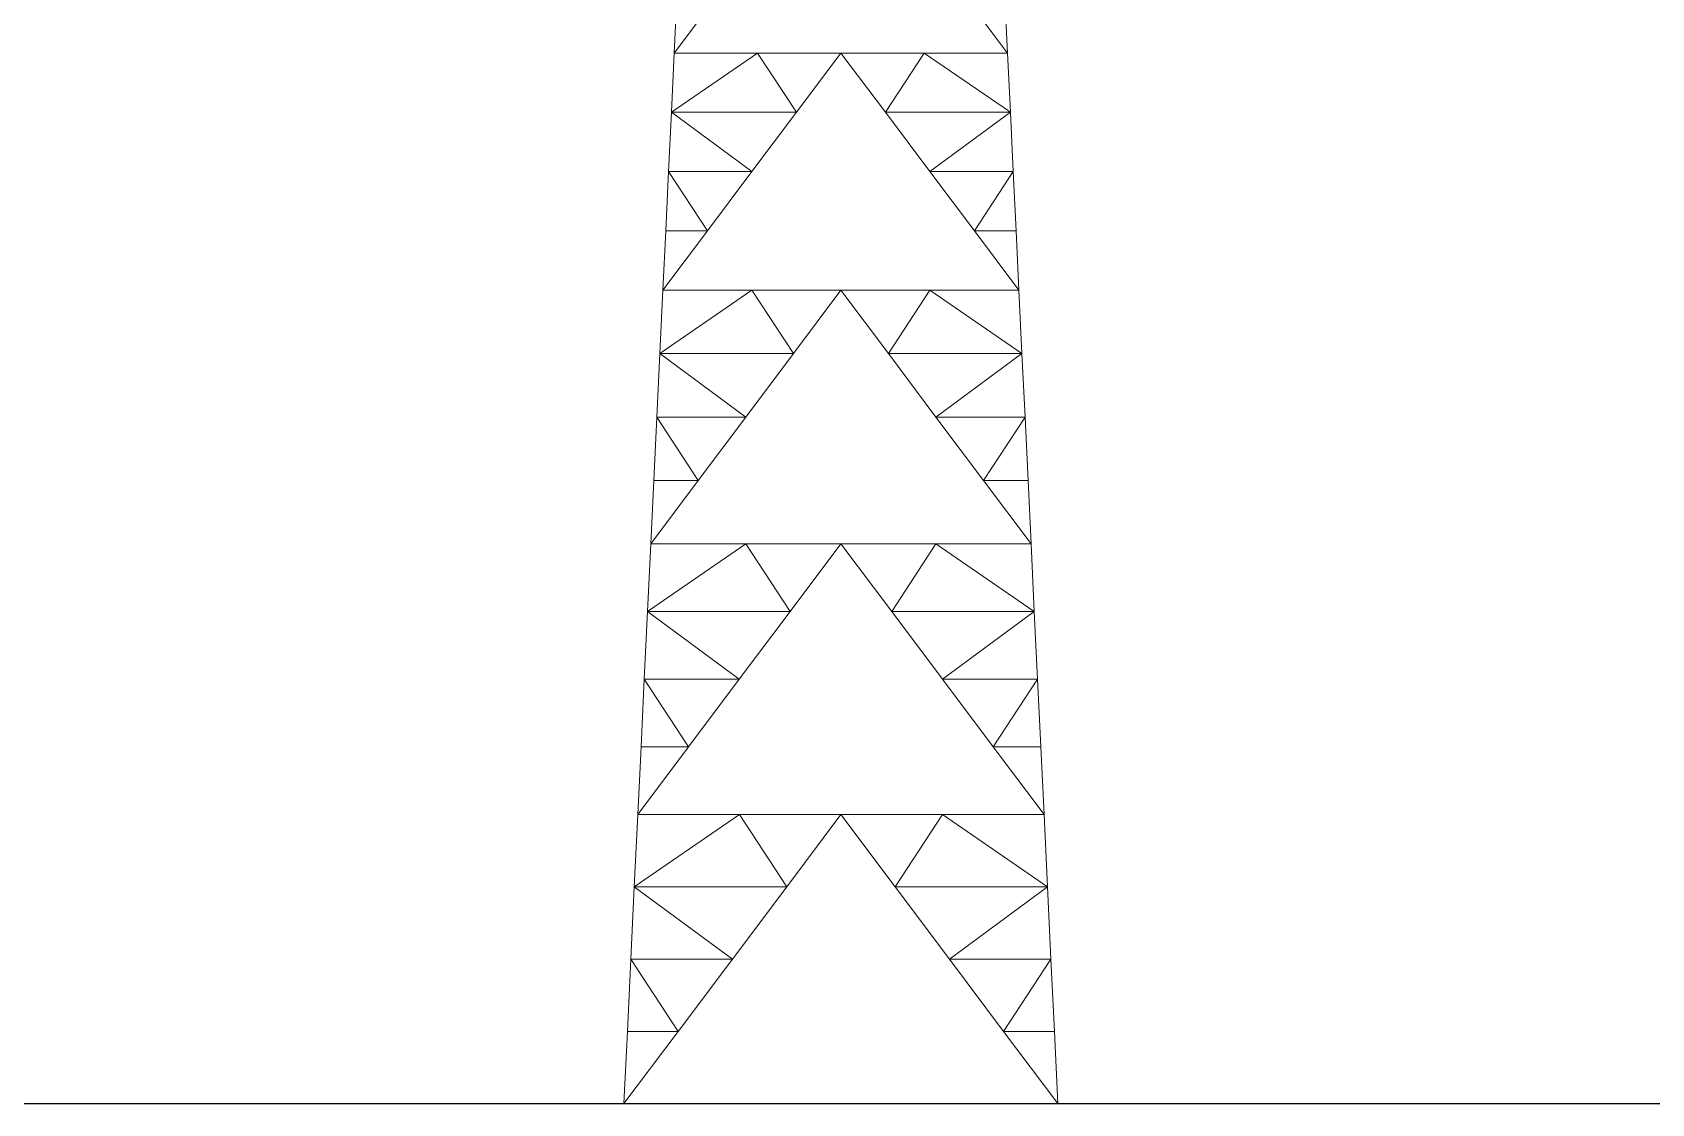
# Model space of a CAD drawing. Header units: millimetres. Extents: x 674 to 5889, y -153 to 3954.
# Drawn here: x 1833.1 to 1879.11, y 1335.33 to 1365.78 of the extents above; entities that cross this region are included whole.
import ezdxf

# ---------------------------------------------------------------- set-up
doc = ezdxf.new("R2010")
doc.units = ezdxf.units.MM
doc.layers.add('Towers', color=1, linetype='Continuous', lineweight=0)

msp = doc.modelspace()

# ---------------------------------------------------------------- linework, layer by layer
msp.add_line((1741.072, 1335.328), (2211.072, 1335.328))
at = {"layer": 'Towers'}
for p, q in [((1851.336, 1365.193), (1852.52, 1366.772)), ((1851.336, 1365.193), (1852.52, 1366.772)), ((1851.336, 1365.193), (1851.411, 1366.772)), ((1851.336, 1365.193), (1851.411, 1366.772)), ((1851.336, 1365.193), (1851.411, 1366.772)), ((1851.336, 1365.193), (1851.411, 1366.772)), ((1860.809, 1365.193), (1859.625, 1366.772)), ((1860.809, 1365.193), (1859.625, 1366.772)), ((1860.809, 1365.193), (1860.733, 1366.772)), ((1860.809, 1365.193), (1860.733, 1366.772)), ((1860.809, 1365.193), (1860.733, 1366.772)), ((1860.809, 1365.193), (1860.733, 1366.772)), ((1853.704, 1365.193), (1851.255, 1363.507)), ((1853.704, 1365.193), (1851.255, 1363.507)), ((1851.255, 1363.508), (1851.336, 1365.193)), ((1851.336, 1365.193), (1851.255, 1363.507)), ((1851.255, 1363.508), (1851.336, 1365.193)), ((1851.255, 1363.507), (1851.336, 1365.193)), ((1851.255, 1363.508), (1851.336, 1365.193)), ((1851.336, 1365.193), (1851.255, 1363.507)), ((1851.255, 1363.508), (1851.336, 1365.193)), ((1851.255, 1363.507), (1851.336, 1365.193)), ((1851.336, 1365.193), (1853.704, 1365.193)), ((1853.704, 1365.193), (1851.336, 1365.193)), ((1851.336, 1365.193), (1852.52, 1365.193)), ((1852.52, 1365.193), (1851.336, 1365.193)), ((1851.336, 1365.193), (1853.704, 1365.193)), ((1853.704, 1365.193), (1851.336, 1365.193)), ((1856.072, 1365.193), (1851.336, 1365.193)), ((1851.336, 1365.193), (1856.072, 1365.193)), ((1853.704, 1365.193), (1851.336, 1365.193)), ((1853.704, 1365.193), (1851.336, 1365.193)), ((1853.704, 1365.193), (1854.888, 1365.193)), ((1854.888, 1365.193), (1853.704, 1365.193)), ((1854.808, 1363.508), (1853.704, 1365.193)), ((1856.072, 1365.193), (1853.704, 1365.193)), ((1854.808, 1363.508), (1853.704, 1365.193)), ((1856.072, 1365.193), (1853.704, 1365.193)), ((1854.808, 1363.508), (1856.072, 1365.193)), ((1854.808, 1363.508), (1856.072, 1365.193)), ((1857.256, 1365.193), (1854.888, 1365.193)), ((1857.256, 1365.193), (1854.888, 1365.193)), ((1860.809, 1365.193), (1856.072, 1365.193)), ((1856.072, 1365.193), (1860.809, 1365.193)), ((1857.336, 1363.508), (1856.072, 1365.193)), ((1856.072, 1365.193), (1858.44, 1365.193)), ((1857.336, 1363.508), (1856.072, 1365.193)), ((1856.072, 1365.193), (1858.44, 1365.193)), ((1857.256, 1365.193), (1858.44, 1365.193)), ((1858.44, 1365.193), (1857.256, 1365.193)), ((1857.336, 1363.508), (1858.44, 1365.193)), ((1857.336, 1363.508), (1858.44, 1365.193)), ((1860.809, 1365.193), (1858.44, 1365.193)), ((1858.44, 1365.193), (1860.809, 1365.193)), ((1858.44, 1365.193), (1860.809, 1365.193)), ((1858.44, 1365.193), (1860.809, 1365.193)), ((1858.44, 1365.193), (1860.889, 1363.507)), ((1858.44, 1365.193), (1860.809, 1365.193)), ((1858.44, 1365.193), (1860.889, 1363.507)), ((1858.44, 1365.193), (1860.809, 1365.193)), ((1859.625, 1365.193), (1860.809, 1365.193)), ((1860.809, 1365.193), (1859.625, 1365.193)), ((1860.889, 1363.508), (1860.809, 1365.193)), ((1860.809, 1365.193), (1860.889, 1363.507)), ((1860.889, 1363.508), (1860.809, 1365.193)), ((1860.889, 1363.507), (1860.809, 1365.193)), ((1860.889, 1363.508), (1860.809, 1365.193)), ((1860.809, 1365.193), (1860.889, 1363.507)), ((1860.889, 1363.508), (1860.809, 1365.193)), ((1860.889, 1363.507), (1860.809, 1365.193)), ((1851.175, 1361.821), (1851.255, 1363.508)), ((1851.175, 1361.821), (1851.255, 1363.508)), ((1851.255, 1363.507), (1851.175, 1361.821)), ((1851.175, 1361.821), (1851.255, 1363.507)), ((1851.255, 1363.507), (1851.175, 1361.821)), ((1851.175, 1361.821), (1851.255, 1363.507)), ((1851.255, 1363.507), (1854.808, 1363.508)), ((1851.255, 1363.507), (1854.808, 1363.508)), ((1851.255, 1363.507), (1851.255, 1363.508)), ((1851.255, 1363.507), (1851.255, 1363.508)), ((1851.255, 1363.507), (1853.543, 1361.821)), ((1851.255, 1363.507), (1853.543, 1361.821)), ((1853.543, 1361.821), (1854.808, 1363.508)), ((1853.543, 1361.821), (1854.808, 1363.508)), ((1858.602, 1361.821), (1857.336, 1363.508)), ((1860.889, 1363.507), (1857.336, 1363.508)), ((1858.602, 1361.821), (1857.336, 1363.508)), ((1860.889, 1363.507), (1857.336, 1363.508)), ((1860.889, 1363.507), (1858.602, 1361.821)), ((1860.889, 1363.507), (1858.602, 1361.821)), ((1860.97, 1361.821), (1860.889, 1363.508)), ((1860.889, 1363.507), (1860.889, 1363.508)), ((1860.97, 1361.821), (1860.889, 1363.508)), ((1860.889, 1363.507), (1860.889, 1363.508)), ((1860.889, 1363.507), (1860.97, 1361.821)), ((1860.97, 1361.821), (1860.889, 1363.507)), ((1860.889, 1363.507), (1860.97, 1361.821)), ((1860.97, 1361.821), (1860.889, 1363.507)), ((1851.094, 1360.134), (1851.175, 1361.821)), ((1851.175, 1361.821), (1851.094, 1360.134)), ((1851.094, 1360.134), (1851.175, 1361.821)), ((1851.094, 1360.134), (1851.175, 1361.821)), ((1851.175, 1361.821), (1851.094, 1360.134)), ((1851.094, 1360.134), (1851.175, 1361.821)), ((1851.175, 1361.821), (1852.278, 1360.134)), ((1853.543, 1361.821), (1851.175, 1361.821)), ((1851.175, 1361.821), (1852.278, 1360.134)), ((1853.543, 1361.821), (1851.175, 1361.821)), ((1851.175, 1361.821), (1851.175, 1361.821)), ((1851.175, 1361.821), (1851.175, 1361.821)), ((1852.278, 1360.134), (1853.543, 1361.821)), ((1852.278, 1360.134), (1853.543, 1361.821)), ((1859.867, 1360.134), (1858.602, 1361.821)), ((1858.602, 1361.821), (1860.97, 1361.821)), ((1859.867, 1360.134), (1858.602, 1361.821)), ((1858.602, 1361.821), (1860.97, 1361.821)), ((1860.97, 1361.821), (1859.867, 1360.134)), ((1860.97, 1361.821), (1859.867, 1360.134)), ((1861.051, 1360.134), (1860.97, 1361.821)), ((1860.97, 1361.821), (1861.051, 1360.134)), ((1860.97, 1361.821), (1860.97, 1361.821)), ((1861.051, 1360.134), (1860.97, 1361.821)), ((1861.051, 1360.134), (1860.97, 1361.821)), ((1860.97, 1361.821), (1861.051, 1360.134)), ((1860.97, 1361.821), (1860.97, 1361.821)), ((1861.051, 1360.134), (1860.97, 1361.821)), ((1851.013, 1358.448), (1852.278, 1360.134)), ((1851.013, 1358.448), (1852.278, 1360.134)), ((1851.013, 1358.448), (1851.094, 1360.134)), ((1851.013, 1358.448), (1851.094, 1360.134)), ((1851.013, 1358.448), (1851.094, 1360.134)), ((1851.013, 1358.448), (1851.094, 1360.134)), ((1852.278, 1360.134), (1851.094, 1360.134)), ((1852.278, 1360.134), (1851.094, 1360.134)), ((1851.094, 1360.134), (1851.094, 1360.134)), ((1851.094, 1360.134), (1851.094, 1360.134)), ((1861.131, 1358.448), (1859.867, 1360.134)), ((1859.867, 1360.134), (1861.051, 1360.134)), ((1861.131, 1358.448), (1859.867, 1360.134)), ((1859.867, 1360.134), (1861.051, 1360.134)), ((1861.131, 1358.448), (1861.051, 1360.134)), ((1861.051, 1360.134), (1861.051, 1360.134)), ((1861.131, 1358.448), (1861.051, 1360.134)), ((1861.131, 1358.448), (1861.051, 1360.134)), ((1861.051, 1360.134), (1861.051, 1360.134)), ((1861.131, 1358.448), (1861.051, 1360.134)), ((1853.543, 1358.448), (1850.927, 1356.647)), ((1853.543, 1358.448), (1850.927, 1356.647)), ((1850.927, 1356.648), (1851.013, 1358.448)), ((1851.013, 1358.448), (1850.927, 1356.647)), ((1850.927, 1356.648), (1851.013, 1358.448)), ((1850.927, 1356.647), (1851.013, 1358.448)), ((1850.927, 1356.648), (1851.013, 1358.448)), ((1851.013, 1358.448), (1850.927, 1356.647)), ((1850.927, 1356.648), (1851.013, 1358.448)), ((1850.927, 1356.647), (1851.013, 1358.448)), ((1851.013, 1358.448), (1853.543, 1358.448)), ((1853.543, 1358.448), (1851.013, 1358.448)), ((1851.013, 1358.448), (1852.278, 1358.448)), ((1852.278, 1358.448), (1851.013, 1358.448)), ((1851.013, 1358.448), (1853.543, 1358.448)), ((1853.543, 1358.448), (1851.013, 1358.448)), ((1856.072, 1358.448), (1851.013, 1358.448)), ((1851.013, 1358.448), (1856.072, 1358.448)), ((1853.543, 1358.448), (1851.013, 1358.448)), ((1853.543, 1358.448), (1851.013, 1358.448)), ((1853.543, 1358.448), (1854.808, 1358.448)), ((1854.808, 1358.448), (1853.543, 1358.448)), ((1854.722, 1356.648), (1853.543, 1358.448)), ((1856.072, 1358.448), (1853.543, 1358.448)), ((1854.722, 1356.648), (1853.543, 1358.448)), ((1856.072, 1358.448), (1853.543, 1358.448)), ((1854.722, 1356.648), (1856.072, 1358.448)), ((1854.722, 1356.648), (1856.072, 1358.448)), ((1857.337, 1358.448), (1854.808, 1358.448)), ((1857.337, 1358.448), (1854.808, 1358.448)), ((1861.131, 1358.448), (1856.072, 1358.448)), ((1856.072, 1358.448), (1861.131, 1358.448)), ((1857.423, 1356.648), (1856.072, 1358.448)), ((1856.072, 1358.448), (1858.602, 1358.448)), ((1857.423, 1356.648), (1856.072, 1358.448)), ((1856.072, 1358.448), (1858.602, 1358.448)), ((1857.337, 1358.448), (1858.602, 1358.448)), ((1858.602, 1358.448), (1857.337, 1358.448)), ((1857.423, 1356.648), (1858.602, 1358.448)), ((1857.423, 1356.648), (1858.602, 1358.448)), ((1861.131, 1358.448), (1858.602, 1358.448)), ((1858.602, 1358.448), (1861.131, 1358.448)), ((1858.602, 1358.448), (1861.131, 1358.448)), ((1858.602, 1358.448), (1861.131, 1358.448)), ((1858.602, 1358.448), (1861.217, 1356.647)), ((1858.602, 1358.448), (1861.131, 1358.448)), ((1858.602, 1358.448), (1861.217, 1356.647)), ((1858.602, 1358.448), (1861.131, 1358.448)), ((1859.867, 1358.448), (1861.131, 1358.448)), ((1861.131, 1358.448), (1859.867, 1358.448)), ((1861.217, 1356.648), (1861.131, 1358.448)), ((1861.131, 1358.448), (1861.217, 1356.647)), ((1861.217, 1356.648), (1861.131, 1358.448)), ((1861.217, 1356.647), (1861.131, 1358.448)), ((1861.217, 1356.648), (1861.131, 1358.448)), ((1861.131, 1358.448), (1861.217, 1356.647)), ((1861.217, 1356.648), (1861.131, 1358.448)), ((1861.217, 1356.647), (1861.131, 1358.448)), ((1850.841, 1354.846), (1850.927, 1356.648)), ((1850.841, 1354.846), (1850.927, 1356.648)), ((1850.927, 1356.647), (1850.841, 1354.846)), ((1850.841, 1354.846), (1850.927, 1356.647)), ((1850.927, 1356.647), (1850.841, 1354.846)), ((1850.841, 1354.846), (1850.927, 1356.647)), ((1850.927, 1356.647), (1854.722, 1356.648)), ((1850.927, 1356.647), (1854.722, 1356.648)), ((1850.927, 1356.647), (1850.927, 1356.648)), ((1850.927, 1356.647), (1850.927, 1356.648)), ((1850.927, 1356.647), (1853.37, 1354.846)), ((1850.927, 1356.647), (1853.37, 1354.846)), ((1853.37, 1354.846), (1854.722, 1356.648)), ((1853.37, 1354.846), (1854.722, 1356.648)), ((1858.774, 1354.846), (1857.423, 1356.648)), ((1861.217, 1356.647), (1857.423, 1356.648)), ((1858.774, 1354.846), (1857.423, 1356.648)), ((1861.217, 1356.647), (1857.423, 1356.648)), ((1861.217, 1356.647), (1858.774, 1354.846)), ((1861.217, 1356.647), (1858.774, 1354.846)), ((1861.304, 1354.846), (1861.217, 1356.648)), ((1861.217, 1356.647), (1861.217, 1356.648)), ((1861.304, 1354.846), (1861.217, 1356.648)), ((1861.217, 1356.647), (1861.217, 1356.648)), ((1861.217, 1356.647), (1861.304, 1354.846)), ((1861.304, 1354.846), (1861.217, 1356.647)), ((1861.217, 1356.647), (1861.304, 1354.846)), ((1861.304, 1354.846), (1861.217, 1356.647)), ((1850.755, 1353.045), (1850.841, 1354.846)), ((1850.841, 1354.846), (1850.755, 1353.045)), ((1850.755, 1353.045), (1850.841, 1354.846)), ((1850.755, 1353.045), (1850.841, 1354.846)), ((1850.841, 1354.846), (1850.755, 1353.045)), ((1850.755, 1353.045), (1850.841, 1354.846)), ((1850.841, 1354.846), (1852.02, 1353.045)), ((1853.37, 1354.846), (1850.841, 1354.846)), ((1850.841, 1354.846), (1852.02, 1353.045)), ((1853.37, 1354.846), (1850.841, 1354.846)), ((1850.841, 1354.846), (1850.841, 1354.846)), ((1850.841, 1354.846), (1850.841, 1354.846)), ((1852.02, 1353.045), (1853.37, 1354.846)), ((1852.02, 1353.045), (1853.37, 1354.846)), ((1860.125, 1353.045), (1858.774, 1354.846)), ((1858.774, 1354.846), (1861.304, 1354.846)), ((1860.125, 1353.045), (1858.774, 1354.846)), ((1858.774, 1354.846), (1861.304, 1354.846)), ((1861.304, 1354.846), (1860.125, 1353.045)), ((1861.304, 1354.846), (1860.125, 1353.045)), ((1861.39, 1353.045), (1861.304, 1354.846)), ((1861.304, 1354.846), (1861.39, 1353.045)), ((1861.304, 1354.846), (1861.304, 1354.846)), ((1861.39, 1353.045), (1861.304, 1354.846)), ((1861.39, 1353.045), (1861.304, 1354.846)), ((1861.304, 1354.846), (1861.39, 1353.045)), ((1861.304, 1354.846), (1861.304, 1354.846)), ((1861.39, 1353.045), (1861.304, 1354.846)), ((1850.669, 1351.243), (1852.02, 1353.045)), ((1850.669, 1351.243), (1852.02, 1353.045)), ((1850.669, 1351.243), (1850.755, 1353.045)), ((1850.669, 1351.243), (1850.755, 1353.045)), ((1850.669, 1351.243), (1850.755, 1353.045)), ((1850.669, 1351.243), (1850.755, 1353.045)), ((1852.02, 1353.045), (1850.755, 1353.045)), ((1852.02, 1353.045), (1850.755, 1353.045)), ((1850.755, 1353.045), (1850.755, 1353.045)), ((1850.755, 1353.045), (1850.755, 1353.045)), ((1861.476, 1351.243), (1860.125, 1353.045)), ((1860.125, 1353.045), (1861.39, 1353.045)), ((1861.476, 1351.243), (1860.125, 1353.045)), ((1860.125, 1353.045), (1861.39, 1353.045)), ((1861.476, 1351.243), (1861.39, 1353.045)), ((1861.39, 1353.045), (1861.39, 1353.045)), ((1861.476, 1351.243), (1861.39, 1353.045)), ((1861.476, 1351.243), (1861.39, 1353.045)), ((1861.39, 1353.045), (1861.39, 1353.045)), ((1861.476, 1351.243), (1861.39, 1353.045)), ((1853.371, 1351.243), (1850.577, 1349.32)), ((1853.371, 1351.243), (1850.577, 1349.32)), ((1850.577, 1349.32), (1850.669, 1351.243)), ((1850.669, 1351.243), (1850.577, 1349.32)), ((1850.577, 1349.32), (1850.669, 1351.243)), ((1850.577, 1349.32), (1850.669, 1351.243)), ((1850.577, 1349.32), (1850.669, 1351.243)), ((1850.669, 1351.243), (1850.577, 1349.32)), ((1850.577, 1349.32), (1850.669, 1351.243)), ((1850.577, 1349.32), (1850.669, 1351.243)), ((1850.669, 1351.243), (1853.371, 1351.243)), ((1853.371, 1351.243), (1850.669, 1351.243)), ((1850.669, 1351.243), (1852.02, 1351.243)), ((1852.02, 1351.243), (1850.669, 1351.243)), ((1850.669, 1351.243), (1853.371, 1351.243)), ((1853.371, 1351.243), (1850.669, 1351.243)), ((1856.072, 1351.243), (1850.669, 1351.243)), ((1850.669, 1351.243), (1856.072, 1351.243)), ((1853.371, 1351.243), (1850.669, 1351.243)), ((1853.371, 1351.243), (1850.669, 1351.243)), ((1853.371, 1351.243), (1854.721, 1351.243)), ((1854.721, 1351.243), (1853.371, 1351.243)), ((1854.63, 1349.32), (1853.371, 1351.243)), ((1856.072, 1351.243), (1853.371, 1351.243)), ((1854.63, 1349.32), (1853.371, 1351.243)), ((1856.072, 1351.243), (1853.371, 1351.243)), ((1854.63, 1349.32), (1856.072, 1351.243)), ((1854.63, 1349.32), (1856.072, 1351.243)), ((1857.423, 1351.243), (1854.721, 1351.243)), ((1857.423, 1351.243), (1854.721, 1351.243)), ((1861.476, 1351.243), (1856.072, 1351.243)), ((1856.072, 1351.243), (1861.476, 1351.243)), ((1857.515, 1349.32), (1856.072, 1351.243)), ((1856.072, 1351.243), (1858.774, 1351.243)), ((1857.515, 1349.32), (1856.072, 1351.243)), ((1856.072, 1351.243), (1858.774, 1351.243)), ((1857.423, 1351.243), (1858.774, 1351.243)), ((1858.774, 1351.243), (1857.423, 1351.243)), ((1857.515, 1349.32), (1858.774, 1351.243)), ((1857.515, 1349.32), (1858.774, 1351.243)), ((1861.476, 1351.243), (1858.774, 1351.243)), ((1858.774, 1351.243), (1861.476, 1351.243)), ((1858.774, 1351.243), (1861.476, 1351.243)), ((1858.774, 1351.243), (1861.476, 1351.243)), ((1858.774, 1351.243), (1861.568, 1349.32)), ((1858.774, 1351.243), (1861.476, 1351.243)), ((1858.774, 1351.243), (1861.568, 1349.32)), ((1858.774, 1351.243), (1861.476, 1351.243)), ((1860.125, 1351.243), (1861.476, 1351.243)), ((1861.476, 1351.243), (1860.125, 1351.243)), ((1861.568, 1349.32), (1861.476, 1351.243)), ((1861.476, 1351.243), (1861.568, 1349.32)), ((1861.568, 1349.32), (1861.476, 1351.243)), ((1861.568, 1349.32), (1861.476, 1351.243)), ((1861.568, 1349.32), (1861.476, 1351.243)), ((1861.476, 1351.243), (1861.568, 1349.32)), ((1861.568, 1349.32), (1861.476, 1351.243)), ((1861.568, 1349.32), (1861.476, 1351.243)), ((1850.485, 1347.396), (1850.577, 1349.32)), ((1850.577, 1349.32), (1850.485, 1347.396)), ((1850.485, 1347.396), (1850.577, 1349.32)), ((1850.485, 1347.396), (1850.577, 1349.32)), ((1850.577, 1349.32), (1850.485, 1347.396)), ((1850.485, 1347.396), (1850.577, 1349.32)), ((1850.577, 1349.32), (1853.186, 1347.396)), ((1850.577, 1349.32), (1854.63, 1349.32)), ((1850.577, 1349.32), (1853.186, 1347.396)), ((1850.577, 1349.32), (1854.63, 1349.32)), ((1850.577, 1349.32), (1850.577, 1349.32)), ((1850.577, 1349.32), (1850.577, 1349.32)), ((1853.186, 1347.396), (1854.63, 1349.32)), ((1853.186, 1347.396), (1854.63, 1349.32)), ((1858.958, 1347.396), (1857.515, 1349.32)), ((1861.568, 1349.32), (1857.515, 1349.32)), ((1858.958, 1347.396), (1857.515, 1349.32)), ((1861.568, 1349.32), (1857.515, 1349.32)), ((1861.568, 1349.32), (1858.958, 1347.396)), ((1861.568, 1349.32), (1858.958, 1347.396)), ((1861.66, 1347.396), (1861.568, 1349.32)), ((1861.568, 1349.32), (1861.66, 1347.396)), ((1861.568, 1349.32), (1861.568, 1349.32)), ((1861.66, 1347.396), (1861.568, 1349.32)), ((1861.66, 1347.396), (1861.568, 1349.32)), ((1861.568, 1349.32), (1861.66, 1347.396)), ((1861.568, 1349.32), (1861.568, 1349.32)), ((1861.66, 1347.396), (1861.568, 1349.32)), ((1850.393, 1345.472), (1850.485, 1347.396)), ((1850.485, 1347.396), (1850.393, 1345.472)), ((1850.393, 1345.472), (1850.485, 1347.396)), ((1850.393, 1345.472), (1850.485, 1347.396)), ((1850.485, 1347.396), (1850.393, 1345.472)), ((1850.393, 1345.472), (1850.485, 1347.396)), ((1850.485, 1347.396), (1851.744, 1345.472)), ((1853.186, 1347.396), (1850.485, 1347.396)), ((1850.485, 1347.396), (1851.744, 1345.472)), ((1853.186, 1347.396), (1850.485, 1347.396)), ((1850.485, 1347.396), (1850.485, 1347.396)), ((1850.485, 1347.396), (1850.485, 1347.396)), ((1851.744, 1345.472), (1853.186, 1347.396)), ((1851.744, 1345.472), (1853.186, 1347.396)), ((1860.401, 1345.472), (1858.958, 1347.396)), ((1858.958, 1347.396), (1861.66, 1347.396)), ((1860.401, 1345.472), (1858.958, 1347.396)), ((1858.958, 1347.396), (1861.66, 1347.396)), ((1861.66, 1347.396), (1860.401, 1345.472)), ((1861.66, 1347.396), (1860.401, 1345.472)), ((1861.752, 1345.472), (1861.66, 1347.396)), ((1861.66, 1347.396), (1861.752, 1345.472)), ((1861.66, 1347.396), (1861.66, 1347.396)), ((1861.752, 1345.472), (1861.66, 1347.396)), ((1861.752, 1345.472), (1861.66, 1347.396)), ((1861.66, 1347.396), (1861.752, 1345.472)), ((1861.66, 1347.396), (1861.66, 1347.396)), ((1861.752, 1345.472), (1861.66, 1347.396)), ((1850.301, 1343.548), (1851.744, 1345.472)), ((1850.301, 1343.548), (1851.744, 1345.472)), ((1850.301, 1343.548), (1850.393, 1345.472)), ((1850.301, 1343.548), (1850.393, 1345.472)), ((1850.301, 1343.548), (1850.393, 1345.472)), ((1850.301, 1343.548), (1850.393, 1345.472)), ((1851.744, 1345.472), (1850.393, 1345.472)), ((1851.744, 1345.472), (1850.393, 1345.472)), ((1850.393, 1345.472), (1850.393, 1345.472)), ((1850.393, 1345.472), (1850.393, 1345.472)), ((1861.844, 1343.548), (1860.401, 1345.472)), ((1860.401, 1345.472), (1861.752, 1345.472)), ((1861.844, 1343.548), (1860.401, 1345.472)), ((1860.401, 1345.472), (1861.752, 1345.472)), ((1861.844, 1343.548), (1861.752, 1345.472)), ((1861.752, 1345.472), (1861.752, 1345.472)), ((1861.844, 1343.548), (1861.752, 1345.472)), ((1861.844, 1343.548), (1861.752, 1345.472)), ((1861.752, 1345.472), (1861.752, 1345.472)), ((1861.844, 1343.548), (1861.752, 1345.472)), ((1853.187, 1343.548), (1850.202, 1341.493)), ((1853.187, 1343.548), (1850.202, 1341.493)), ((1850.202, 1341.494), (1850.301, 1343.548)), ((1850.301, 1343.548), (1850.202, 1341.493)), ((1850.202, 1341.494), (1850.301, 1343.548)), ((1850.202, 1341.493), (1850.301, 1343.548)), ((1850.202, 1341.494), (1850.301, 1343.548)), ((1850.301, 1343.548), (1850.202, 1341.493)), ((1850.202, 1341.494), (1850.301, 1343.548)), ((1850.202, 1341.493), (1850.301, 1343.548)), ((1850.301, 1343.548), (1853.187, 1343.548)), ((1853.187, 1343.548), (1850.301, 1343.548)), ((1850.301, 1343.548), (1851.744, 1343.548)), ((1851.744, 1343.548), (1850.301, 1343.548)), ((1850.301, 1343.548), (1853.187, 1343.548)), ((1853.187, 1343.548), (1850.301, 1343.548)), ((1856.072, 1343.548), (1850.301, 1343.548)), ((1850.301, 1343.548), (1856.072, 1343.548)), ((1853.187, 1343.548), (1850.301, 1343.548)), ((1853.187, 1343.548), (1850.301, 1343.548)), ((1853.187, 1343.548), (1854.629, 1343.548)), ((1854.629, 1343.548), (1853.187, 1343.548)), ((1854.532, 1341.494), (1853.187, 1343.548)), ((1856.072, 1343.548), (1853.187, 1343.548)), ((1854.532, 1341.494), (1853.187, 1343.548)), ((1856.072, 1343.548), (1853.187, 1343.548)), ((1854.532, 1341.494), (1856.072, 1343.548)), ((1854.532, 1341.494), (1856.072, 1343.548)), ((1857.515, 1343.548), (1854.629, 1343.548)), ((1857.515, 1343.548), (1854.629, 1343.548)), ((1861.844, 1343.548), (1856.072, 1343.548)), ((1856.072, 1343.548), (1861.844, 1343.548)), ((1857.613, 1341.494), (1856.072, 1343.548)), ((1856.072, 1343.548), (1858.958, 1343.548)), ((1857.613, 1341.494), (1856.072, 1343.548)), ((1856.072, 1343.548), (1858.958, 1343.548)), ((1857.515, 1343.548), (1858.958, 1343.548)), ((1858.958, 1343.548), (1857.515, 1343.548)), ((1857.613, 1341.494), (1858.958, 1343.548)), ((1857.613, 1341.494), (1858.958, 1343.548)), ((1861.844, 1343.548), (1858.958, 1343.548)), ((1858.958, 1343.548), (1861.844, 1343.548)), ((1858.958, 1343.548), (1861.844, 1343.548)), ((1858.958, 1343.548), (1861.844, 1343.548)), ((1858.958, 1343.548), (1861.942, 1341.493)), ((1858.958, 1343.548), (1861.844, 1343.548)), ((1858.958, 1343.548), (1861.942, 1341.493)), ((1858.958, 1343.548), (1861.844, 1343.548)), ((1860.401, 1343.548), (1861.844, 1343.548)), ((1861.844, 1343.548), (1860.401, 1343.548)), ((1861.942, 1341.494), (1861.844, 1343.548)), ((1861.844, 1343.548), (1861.942, 1341.493)), ((1861.942, 1341.494), (1861.844, 1343.548)), ((1861.942, 1341.493), (1861.844, 1343.548)), ((1861.942, 1341.494), (1861.844, 1343.548)), ((1861.844, 1343.548), (1861.942, 1341.493)), ((1861.942, 1341.494), (1861.844, 1343.548)), ((1861.942, 1341.493), (1861.844, 1343.548)), ((1850.104, 1339.438), (1850.202, 1341.494)), ((1850.104, 1339.438), (1850.202, 1341.494)), ((1850.202, 1341.493), (1850.104, 1339.438)), ((1850.104, 1339.438), (1850.202, 1341.493)), ((1850.202, 1341.493), (1850.104, 1339.438)), ((1850.104, 1339.438), (1850.202, 1341.493)), ((1850.202, 1341.493), (1854.532, 1341.494)), ((1850.202, 1341.493), (1854.532, 1341.494)), ((1850.202, 1341.493), (1850.202, 1341.494)), ((1850.202, 1341.493), (1850.202, 1341.494)), ((1850.202, 1341.493), (1852.99, 1339.438)), ((1850.202, 1341.493), (1852.99, 1339.438)), ((1852.99, 1339.438), (1854.532, 1341.494)), ((1852.99, 1339.438), (1854.532, 1341.494)), ((1859.155, 1339.438), (1857.613, 1341.494)), ((1861.942, 1341.493), (1857.613, 1341.494)), ((1859.155, 1339.438), (1857.613, 1341.494)), ((1861.942, 1341.493), (1857.613, 1341.494)), ((1861.942, 1341.493), (1859.155, 1339.438)), ((1861.942, 1341.493), (1859.155, 1339.438)), ((1862.04, 1339.438), (1861.942, 1341.494)), ((1861.942, 1341.493), (1861.942, 1341.494)), ((1862.04, 1339.438), (1861.942, 1341.494)), ((1861.942, 1341.493), (1861.942, 1341.494)), ((1861.942, 1341.493), (1862.04, 1339.438)), ((1862.04, 1339.438), (1861.942, 1341.493)), ((1861.942, 1341.493), (1862.04, 1339.438)), ((1862.04, 1339.438), (1861.942, 1341.493)), ((1850.006, 1337.383), (1850.104, 1339.438)), ((1850.104, 1339.438), (1850.006, 1337.383)), ((1850.006, 1337.383), (1850.104, 1339.438)), ((1850.006, 1337.383), (1850.104, 1339.438)), ((1850.104, 1339.438), (1850.006, 1337.383)), ((1850.006, 1337.383), (1850.104, 1339.438)), ((1850.104, 1339.438), (1851.449, 1337.383)), ((1852.99, 1339.438), (1850.104, 1339.438)), ((1850.104, 1339.438), (1851.449, 1337.383)), ((1852.99, 1339.438), (1850.104, 1339.438)), ((1850.104, 1339.438), (1850.104, 1339.438)), ((1850.104, 1339.438), (1850.104, 1339.438)), ((1851.449, 1337.383), (1852.99, 1339.438)), ((1851.449, 1337.383), (1852.99, 1339.438)), ((1860.696, 1337.383), (1859.155, 1339.438)), ((1859.155, 1339.438), (1862.04, 1339.438)), ((1860.696, 1337.383), (1859.155, 1339.438)), ((1859.155, 1339.438), (1862.04, 1339.438)), ((1862.04, 1339.438), (1860.696, 1337.383)), ((1862.04, 1339.438), (1860.696, 1337.383)), ((1862.139, 1337.383), (1862.04, 1339.438)), ((1862.04, 1339.438), (1862.139, 1337.383)), ((1862.04, 1339.438), (1862.04, 1339.438)), ((1862.139, 1337.383), (1862.04, 1339.438)), ((1862.139, 1337.383), (1862.04, 1339.438)), ((1862.04, 1339.438), (1862.139, 1337.383)), ((1862.04, 1339.438), (1862.04, 1339.438)), ((1862.139, 1337.383), (1862.04, 1339.438)), ((1849.908, 1335.328), (1851.449, 1337.383)), ((1849.908, 1335.328), (1851.449, 1337.383)), ((1849.908, 1335.328), (1850.006, 1337.383)), ((1849.908, 1335.328), (1850.006, 1337.383)), ((1849.908, 1335.328), (1850.006, 1337.383)), ((1849.908, 1335.328), (1850.006, 1337.383)), ((1851.449, 1337.383), (1850.006, 1337.383)), ((1851.449, 1337.383), (1850.006, 1337.383)), ((1850.006, 1337.383), (1850.006, 1337.383)), ((1850.006, 1337.383), (1850.006, 1337.383)), ((1862.237, 1335.328), (1860.696, 1337.383)), ((1860.696, 1337.383), (1862.139, 1337.383)), ((1862.237, 1335.328), (1860.696, 1337.383)), ((1860.696, 1337.383), (1862.139, 1337.383)), ((1862.237, 1335.328), (1862.139, 1337.383)), ((1862.139, 1337.383), (1862.139, 1337.383)), ((1862.237, 1335.328), (1862.139, 1337.383)), ((1862.237, 1335.328), (1862.139, 1337.383)), ((1862.139, 1337.383), (1862.139, 1337.383)), ((1862.237, 1335.328), (1862.139, 1337.383)), ((1849.908, 1335.328), (1862.237, 1335.328))]:
    msp.add_line(p, q, dxfattribs=at)

doc.saveas('drawing.dxf')
